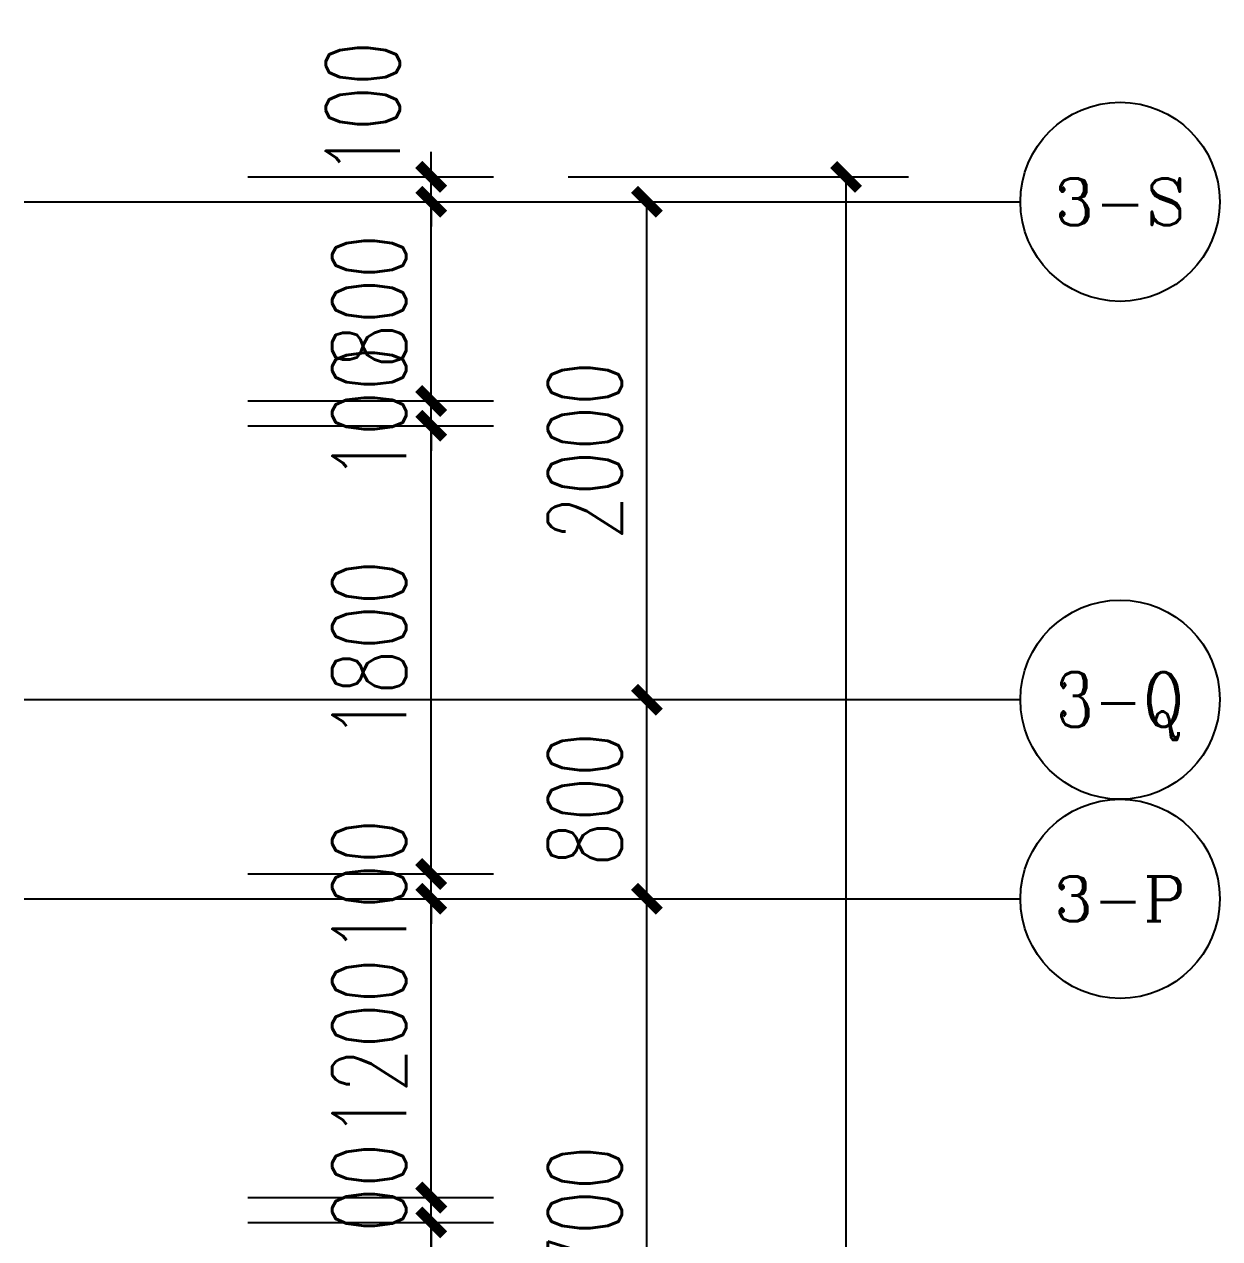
# Model space of a CAD drawing. Extents: x -59851 to 653804, y -249523 to 437614.
# Drawn here: x 15572 to 20372, y 153623 to 158501 of the extents above; entities that cross this region are included whole.
import ezdxf
from ezdxf.enums import TextEntityAlignment as Align

# ---------------------------------------------------------------- set-up
doc = ezdxf.new("R2010")
doc.units = 0
doc.header["$LTSCALE"] = 1000
doc.header["$MEASUREMENT"] = 0
for name, color, linetype in [('A-第三道尺寸线', 105, 'Continuous'), ('AXIS', 3, 'Continuous'), ('AXIS_TEXT', 7, 'Continuous')]:
    doc.layers.add(name, color=color, linetype=linetype)
doc.styles.add('_TCH_AXIS', font='COMPLEX', dxfattribs={"bigfont": 'GBCBIG'})
doc.styles.add('_TCH_DIM_T3', font='SIMPLEX.shx', dxfattribs={"width": 0.705882, "bigfont": 'GBCBIG.shx'})
doc.styles.add('COMPLEX', font='COMPLEX')
doc.dimstyles.new('_TCH_ARCH&&100', dxfattribs={"dimtxt": 297.5, "dimasz": 100, "dimexe": 250, "dimexo": 300, "dimgap": 100, "dimtad": 1, "dimdec": 0, "dimzin": 0, "dimdsep": 46, "dimtxsty": '_TCH_DIM_T3', "dimblk": 'ARCHTICK', "dimcen": 0.09, "dimclrt": 7, "dimazin": 2, "dimtfac": 1, "dimtdec": 0, "dimtix": 1, "dimtmove": 2, "dimatfit": 3, "dimfxl": 0, "dimtolj": 1, "dimtzin": 0, "dimarcsym": 0})

# ---------------------------------------------------------------- blocks, each defined once
blk = doc.blocks.new('_ArchTick')
at = {"color": 0, "linetype": 'ByBlock', "const_width": 0.4}
blk.add_lwpolyline([(-0.5, -0.5), (0.5, 0.5)], dxfattribs=at)
blk = doc.blocks.new('*D2741')
at = {"layer": 'A-第三道尺寸线', "color": 0, "lineweight": -2, "transparency": 16777216}
for p, q in [((17206.2, 157888.3), (17206.2, 157988.3)), ((16469.4, 157888.3), (17456.2, 157888.3)), ((17206.2, 157788.3), (17206.2, 157888.3)), ((16469.4, 157788.3), (17456.2, 157788.3)), ((17206.2, 157788.3), (17206.2, 157688.3))]:
    blk.add_line(p, q, dxfattribs=at)
at = {"layer": 'Defpoints', "color": 0, "transparency": 16777216}
for p in [(16169.4, 157888.3), (17206.2, 157888.3), (16169.4, 157788.3)]:
    blk.add_point(p, dxfattribs=at)
at = {"layer": 'A-第三道尺寸线', "color": 0, "lineweight": -2, "transparency": 16777216, "xscale": 100, "yscale": 100, "zscale": 100}
for p, rotation in [((17206.2, 157888.3), 270), ((17206.2, 157788.3), 90)]:
    blk.add_blockref('_ArchTick', p, dxfattribs=dict(at, rotation=rotation))
at = {"layer": 'A-第三道尺寸线', "color": 7, "transparency": 16777216, "insert": (16931.2, 158163.3), "char_height": 297.5, "attachment_point": 5, "rotation": 90, "style": '_TCH_DIM_T3'}
blk.add_mtext('\\A1;100', dxfattribs=at)
blk = doc.blocks.new('*D2742')
at = {"layer": 'A-第三道尺寸线', "color": 0, "lineweight": -2, "transparency": 16777216}
for p, q in [((16469.4, 157788.3), (17456.2, 157788.3)), ((17206.2, 156988.3), (17206.2, 157788.3)), ((16469.4, 156988.3), (17456.2, 156988.3))]:
    blk.add_line(p, q, dxfattribs=at)
at = {"layer": 'Defpoints', "color": 0, "transparency": 16777216}
for p in [(16169.4, 157788.3), (17206.2, 157788.3), (16169.4, 156988.3)]:
    blk.add_point(p, dxfattribs=at)
at = {"layer": 'A-第三道尺寸线', "color": 0, "lineweight": -2, "transparency": 16777216, "xscale": 100, "yscale": 100, "zscale": 100}
for p, rotation in [((17206.2, 157788.3), 90), ((17206.2, 156988.3), 270)]:
    blk.add_blockref('_ArchTick', p, dxfattribs=dict(at, rotation=rotation))
at = {"layer": 'A-第三道尺寸线', "color": 7, "transparency": 16777216, "insert": (16957.5, 157388.3), "char_height": 297.5, "attachment_point": 5, "rotation": 90, "style": '_TCH_DIM_T3'}
blk.add_mtext('\\A1;800', dxfattribs=at)
blk = doc.blocks.new('*D2743')
at = {"layer": 'A-第三道尺寸线', "color": 0, "lineweight": -2, "transparency": 16777216}
for p, q in [((17206.2, 156988.3), (17206.2, 157088.3)), ((16469.4, 156988.3), (17456.2, 156988.3)), ((17206.2, 156888.3), (17206.2, 156988.3)), ((16469.4, 156888.3), (17456.2, 156888.3)), ((17206.2, 156888.3), (17206.2, 156788.3))]:
    blk.add_line(p, q, dxfattribs=at)
at = {"layer": 'Defpoints', "color": 0, "transparency": 16777216}
for p in [(16169.4, 156988.3), (17206.2, 156988.3), (16169.4, 156888.3)]:
    blk.add_point(p, dxfattribs=at)
at = {"layer": 'A-第三道尺寸线', "color": 0, "lineweight": -2, "transparency": 16777216, "xscale": 100, "yscale": 100, "zscale": 100}
for p, rotation in [((17206.2, 156988.3), 270), ((17206.2, 156888.3), 90)]:
    blk.add_blockref('_ArchTick', p, dxfattribs=dict(at, rotation=rotation))
at = {"layer": 'A-第三道尺寸线', "color": 7, "transparency": 16777216, "insert": (16957.5, 156938.3), "char_height": 297.5, "attachment_point": 5, "rotation": 90, "style": '_TCH_DIM_T3'}
blk.add_mtext('\\A1;100', dxfattribs=at)
blk = doc.blocks.new('*D2744')
at = {"layer": 'A-第三道尺寸线', "color": 0, "lineweight": -2, "transparency": 16777216}
for p, q in [((16469.4, 156888.3), (17456.2, 156888.3)), ((17206.2, 155088.3), (17206.2, 156888.3)), ((16469.4, 155088.3), (17456.2, 155088.3))]:
    blk.add_line(p, q, dxfattribs=at)
at = {"layer": 'Defpoints', "color": 0, "transparency": 16777216}
for p in [(16169.4, 156888.3), (17206.2, 156888.3), (16169.4, 155088.3)]:
    blk.add_point(p, dxfattribs=at)
at = {"layer": 'A-第三道尺寸线', "color": 0, "lineweight": -2, "transparency": 16777216, "xscale": 100, "yscale": 100, "zscale": 100}
for p, rotation in [((17206.2, 156888.3), 90), ((17206.2, 155088.3), 270)]:
    blk.add_blockref('_ArchTick', p, dxfattribs=dict(at, rotation=rotation))
at = {"layer": 'A-第三道尺寸线', "color": 7, "transparency": 16777216, "insert": (16957.5, 155988.3), "char_height": 297.5, "attachment_point": 5, "rotation": 90, "style": '_TCH_DIM_T3'}
blk.add_mtext('\\A1;1800', dxfattribs=at)
blk = doc.blocks.new('*D2745')
at = {"layer": 'A-第三道尺寸线', "color": 0, "lineweight": -2, "transparency": 16777216}
for p, q in [((17206.2, 155088.3), (17206.2, 155188.3)), ((16469.4, 155088.3), (17456.2, 155088.3)), ((17206.2, 154988.3), (17206.2, 155088.3)), ((16469.4, 154988.3), (17456.2, 154988.3)), ((17206.2, 154988.3), (17206.2, 154888.3))]:
    blk.add_line(p, q, dxfattribs=at)
at = {"layer": 'Defpoints', "color": 0, "transparency": 16777216}
for p in [(16169.4, 155088.3), (17206.2, 155088.3), (16169.4, 154988.3)]:
    blk.add_point(p, dxfattribs=at)
at = {"layer": 'A-第三道尺寸线', "color": 0, "lineweight": -2, "transparency": 16777216, "xscale": 100, "yscale": 100, "zscale": 100}
for p, rotation in [((17206.2, 155088.3), 270), ((17206.2, 154988.3), 90)]:
    blk.add_blockref('_ArchTick', p, dxfattribs=dict(at, rotation=rotation))
at = {"layer": 'A-第三道尺寸线', "color": 7, "transparency": 16777216, "insert": (16957.5, 155038.3), "char_height": 297.5, "attachment_point": 5, "rotation": 90, "style": '_TCH_DIM_T3'}
blk.add_mtext('\\A1;100', dxfattribs=at)
blk = doc.blocks.new('*D2746')
at = {"layer": 'A-第三道尺寸线', "color": 0, "lineweight": -2, "transparency": 16777216}
for p, q in [((16469.4, 154988.3), (17456.2, 154988.3)), ((17206.2, 153788.3), (17206.2, 154988.3)), ((16469.4, 153788.3), (17456.2, 153788.3))]:
    blk.add_line(p, q, dxfattribs=at)
at = {"layer": 'Defpoints', "color": 0, "transparency": 16777216}
for p in [(16169.4, 154988.3), (17206.2, 154988.3), (16169.4, 153788.3)]:
    blk.add_point(p, dxfattribs=at)
at = {"layer": 'A-第三道尺寸线', "color": 0, "lineweight": -2, "transparency": 16777216, "xscale": 100, "yscale": 100, "zscale": 100}
for p, rotation in [((17206.2, 154988.3), 90), ((17206.2, 153788.3), 270)]:
    blk.add_blockref('_ArchTick', p, dxfattribs=dict(at, rotation=rotation))
at = {"layer": 'A-第三道尺寸线', "color": 7, "transparency": 16777216, "insert": (16957.5, 154388.3), "char_height": 297.5, "attachment_point": 5, "rotation": 90, "style": '_TCH_DIM_T3'}
blk.add_mtext('\\A1;1200', dxfattribs=at)
blk = doc.blocks.new('*D2747')
at = {"layer": 'A-第三道尺寸线', "color": 0, "lineweight": -2, "transparency": 16777216}
for p, q in [((17206.2, 153788.3), (17206.2, 153888.3)), ((16469.4, 153788.3), (17456.2, 153788.3)), ((17206.2, 153688.3), (17206.2, 153788.3)), ((16469.4, 153688.3), (17456.2, 153688.3)), ((17206.2, 153688.3), (17206.2, 153588.3))]:
    blk.add_line(p, q, dxfattribs=at)
at = {"layer": 'Defpoints', "color": 0, "transparency": 16777216}
for p in [(16169.4, 153788.3), (17206.2, 153788.3), (16169.4, 153688.3)]:
    blk.add_point(p, dxfattribs=at)
at = {"layer": 'A-第三道尺寸线', "color": 0, "lineweight": -2, "transparency": 16777216, "xscale": 100, "yscale": 100, "zscale": 100}
for p, rotation in [((17206.2, 153788.3), 270), ((17206.2, 153688.3), 90)]:
    blk.add_blockref('_ArchTick', p, dxfattribs=dict(at, rotation=rotation))
at = {"layer": 'A-第三道尺寸线', "color": 7, "transparency": 16777216, "insert": (16957.5, 153738.3), "char_height": 297.5, "attachment_point": 5, "rotation": 90, "style": '_TCH_DIM_T3'}
blk.add_mtext('\\A1;100', dxfattribs=at)
blk = doc.blocks.new('*D2748')
at = {"layer": 'A-第三道尺寸线', "color": 0, "lineweight": -2, "transparency": 16777216}
for p, q in [((16469.4, 153688.3), (17456.2, 153688.3)), ((17206.2, 151888.3), (17206.2, 153688.3)), ((16469.4, 151888.3), (17456.2, 151888.3))]:
    blk.add_line(p, q, dxfattribs=at)
at = {"layer": 'Defpoints', "color": 0, "transparency": 16777216}
for p in [(16169.4, 153688.3), (17206.2, 153688.3), (16169.4, 151888.3)]:
    blk.add_point(p, dxfattribs=at)
at = {"layer": 'A-第三道尺寸线', "color": 0, "lineweight": -2, "transparency": 16777216, "xscale": 100, "yscale": 100, "zscale": 100}
for p, rotation in [((17206.2, 153688.3), 90), ((17206.2, 151888.3), 270)]:
    blk.add_blockref('_ArchTick', p, dxfattribs=dict(at, rotation=rotation))
at = {"layer": 'A-第三道尺寸线', "color": 7, "transparency": 16777216, "insert": (16957.5, 152788.3), "char_height": 297.5, "attachment_point": 5, "rotation": 90, "style": '_TCH_DIM_T3'}
blk.add_mtext('\\A1;1800', dxfattribs=at)
blk = doc.blocks.new('*D2965')
at = {"layer": 'AXIS', "color": 0, "lineweight": -2, "transparency": 16777216}
for p, q in [((15872.3, 154988.3), (18322.3, 154988.3)), ((18072.3, 152288.3), (18072.3, 154988.3)), ((15872.3, 152288.3), (18322.3, 152288.3))]:
    blk.add_line(p, q, dxfattribs=at)
at = {"layer": 'Defpoints', "color": 0, "transparency": 16777216}
for p in [(15572.3, 154988.3), (18072.3, 154988.3), (15572.3, 152288.3)]:
    blk.add_point(p, dxfattribs=at)
at = {"layer": 'AXIS', "color": 0, "lineweight": -2, "transparency": 16777216, "xscale": 100, "yscale": 100, "zscale": 100}
for p, rotation in [((18072.3, 154988.3), 90), ((18072.3, 152288.3), 270)]:
    blk.add_blockref('_ArchTick', p, dxfattribs=dict(at, rotation=rotation))
at = {"layer": 'AXIS', "color": 7, "transparency": 16777216, "insert": (17823.5, 153638.3), "char_height": 297.5, "attachment_point": 5, "rotation": 90, "style": '_TCH_DIM_T3'}
blk.add_mtext('\\A1;2700', dxfattribs=at)
blk = doc.blocks.new('*D2966')
at = {"layer": 'AXIS', "color": 0, "lineweight": -2, "transparency": 16777216}
for p, q in [((15872.3, 155788.3), (18322.3, 155788.3)), ((18072.3, 154988.3), (18072.3, 155788.3)), ((15872.3, 154988.3), (18322.3, 154988.3))]:
    blk.add_line(p, q, dxfattribs=at)
at = {"layer": 'Defpoints', "color": 0, "transparency": 16777216}
for p in [(15572.3, 155788.3), (18072.3, 155788.3), (15572.3, 154988.3)]:
    blk.add_point(p, dxfattribs=at)
at = {"layer": 'AXIS', "color": 0, "lineweight": -2, "transparency": 16777216, "xscale": 100, "yscale": 100, "zscale": 100}
for p, rotation in [((18072.3, 155788.3), 90), ((18072.3, 154988.3), 270)]:
    blk.add_blockref('_ArchTick', p, dxfattribs=dict(at, rotation=rotation))
at = {"layer": 'AXIS', "color": 7, "transparency": 16777216, "insert": (17823.5, 155388.3), "char_height": 297.5, "attachment_point": 5, "rotation": 90, "style": '_TCH_DIM_T3'}
blk.add_mtext('\\A1;800', dxfattribs=at)
blk = doc.blocks.new('*D2967')
at = {"layer": 'AXIS', "color": 0, "lineweight": -2, "transparency": 16777216}
for p, q in [((15872.3, 157788.3), (18322.3, 157788.3)), ((18072.3, 155788.3), (18072.3, 157788.3)), ((15872.3, 155788.3), (18322.3, 155788.3))]:
    blk.add_line(p, q, dxfattribs=at)
at = {"layer": 'Defpoints', "color": 0, "transparency": 16777216}
for p in [(15572.3, 157788.3), (18072.3, 157788.3), (15572.3, 155788.3)]:
    blk.add_point(p, dxfattribs=at)
at = {"layer": 'AXIS', "color": 0, "lineweight": -2, "transparency": 16777216, "xscale": 100, "yscale": 100, "zscale": 100}
for p, rotation in [((18072.3, 157788.3), 90), ((18072.3, 155788.3), 270)]:
    blk.add_blockref('_ArchTick', p, dxfattribs=dict(at, rotation=rotation))
at = {"layer": 'AXIS', "color": 7, "transparency": 16777216, "insert": (17823.5, 156788.3), "char_height": 297.5, "attachment_point": 5, "rotation": 90, "style": '_TCH_DIM_T3'}
blk.add_mtext('\\A1;2000', dxfattribs=at)
blk = doc.blocks.new('*D2968')
at = {"layer": 'AXIS', "color": 0, "lineweight": -2, "transparency": 16777216}
for p, q in [((17756.2, 157888.3), (19122.3, 157888.3)), ((18872.3, 135988.3), (18872.3, 157888.3)), ((17756.2, 135988.3), (19122.3, 135988.3))]:
    blk.add_line(p, q, dxfattribs=at)
at = {"layer": 'Defpoints', "color": 0, "transparency": 16777216}
for p in [(17456.2, 157888.3), (18872.3, 157888.3), (17456.2, 135988.3)]:
    blk.add_point(p, dxfattribs=at)
at = {"layer": 'AXIS', "color": 0, "lineweight": -2, "transparency": 16777216, "xscale": 100, "yscale": 100, "zscale": 100}
for p, rotation in [((18872.3, 157888.3), 90), ((18872.3, 135988.3), 270)]:
    blk.add_blockref('_ArchTick', p, dxfattribs=dict(at, rotation=rotation))
at = {"layer": 'AXIS', "color": 7, "transparency": 16777216, "insert": (18623.5, 146938.3), "char_height": 297.5, "attachment_point": 5, "rotation": 90, "style": '_TCH_DIM_T3'}
blk.add_mtext('\\A1;21900', dxfattribs=at)
blk = doc.blocks.new('_AXISO')
blk.add_circle((0, 0), 0.5)
at = {"layer": 'AXIS_TEXT', "style": 'COMPLEX', "width": 1.041667}
blk.add_attdef('A', text='', height=0.56, dxfattribs=at).set_placement((-0.25, -0.28), (0.25, -0.28), align=Align.FIT)

msp = doc.modelspace()

# ---------------------------------------------------------------- linework, layer by layer
at = {"layer": 'AXIS'}
for p, q in [((15572.3, 157788.3), (19572.3, 157788.3)), ((15572.3, 155788.3), (19572.3, 155788.3)), ((15572.3, 154988.3), (19572.3, 154988.3))]:
    msp.add_line(p, q, dxfattribs=at)

# ---------------------------------------------------------------- block references
ref = msp.add_blockref('_AXISO', (19972.3, 157788.3), dxfattribs=dict(at, xscale=800, yscale=800, zscale=800))
ref.add_attrib('A', '3-S', dxfattribs={"layer": 'AXIS_TEXT', "height": 187.78, "style": '_TCH_AXIS'}).set_placement((19708.5, 157694.5), (20236.1, 157694.5), align=Align.FIT)
ref = msp.add_blockref('_AXISO', (19972.3, 155788.3), dxfattribs=dict(at, xscale=800, yscale=800, zscale=800))
ref.add_attrib('A', '3-Q', dxfattribs={"layer": 'AXIS_TEXT', "height": 219.58, "style": '_TCH_AXIS', "width": 0.807692}).set_placement((19714.7, 155678.6), (20229.9, 155678.6), align=Align.FIT)
ref = msp.add_blockref('_AXISO', (19972.3, 154988.3), dxfattribs=dict(at, xscale=800, yscale=800, zscale=800))
ref.add_attrib('A', '3-P', dxfattribs={"layer": 'AXIS_TEXT', "height": 179.65, "style": '_TCH_AXIS'}).set_placement((19707.1, 154898.5), (20237.5, 154898.5), align=Align.FIT)

# ---------------------------------------------------------------- dimensions: what is measured, and where the dimension line sits
at = {"layer": 'A-第三道尺寸线'}
dim = msp.add_linear_dim(base=(17206.2, 157888.3), p1=(16169.4, 157788.3), p2=(16169.4, 157888.3), angle=90, dimstyle='_TCH_ARCH&&100', dxfattribs=at)
dim.commit()
dim.dimension.update_dxf_attribs({"geometry": '*D2741', "text_midpoint": (16931.2, 158163.3), "dimtype": 161})
for p1, p2, picture, middle in [((16169.4, 156988.3), (16169.4, 157788.3), '*D2742', (16957.5, 157388.3)), ((16169.4, 156888.3), (16169.4, 156988.3), '*D2743', (16957.5, 156938.3)), ((16169.4, 155088.3), (16169.4, 156888.3), '*D2744', (16957.5, 155988.3)), ((16169.4, 154988.3), (16169.4, 155088.3), '*D2745', (16957.5, 155038.3)), ((16169.4, 153788.3), (16169.4, 154988.3), '*D2746', (16957.5, 154388.3)), ((16169.4, 153688.3), (16169.4, 153788.3), '*D2747', (16957.5, 153738.3)), ((16169.4, 151888.3), (16169.4, 153688.3), '*D2748', (16957.5, 152788.3))]:
    dim = msp.add_aligned_dim(p1=p1, p2=p2, distance=-1036.9, dimstyle='_TCH_ARCH&&100', dxfattribs=at)
    dim.commit()
    dim.dimension.update_dxf_attribs({"geometry": picture, "text_midpoint": middle})
at = {"layer": 'AXIS'}
for p1, p2, distance, picture, middle in [((17456.2, 135988.3), (17456.2, 157888.3), -1416.1, '*D2968', (18623.5, 146938.3)), ((15572.3, 155788.3), (15572.3, 157788.3), -2500, '*D2967', (17823.5, 156788.3)), ((15572.3, 154988.3), (15572.3, 155788.3), -2500, '*D2966', (17823.5, 155388.3)), ((15572.3, 152288.3), (15572.3, 154988.3), -2500, '*D2965', (17823.5, 153638.3))]:
    dim = msp.add_aligned_dim(p1=p1, p2=p2, distance=distance, dimstyle='_TCH_ARCH&&100', dxfattribs=at)
    dim.commit()
    dim.dimension.update_dxf_attribs({"geometry": picture, "text_midpoint": middle})

doc.saveas('drawing.dxf')
